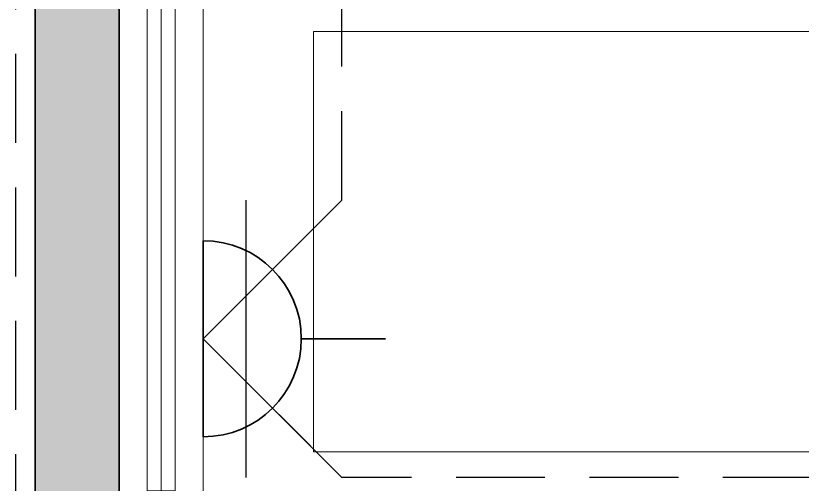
# Model space of a CAD drawing. Header units: inches. Extents: x -12418 to 57169, y -29325 to 19878.
# Drawn here: x 19363 to 20767, y -9266 to -8429 of the extents above; entities that cross this region are included whole.
import ezdxf
from ezdxf.enums import TextEntityAlignment as Align

# ---------------------------------------------------------------- set-up
doc = ezdxf.new("R2010")
doc.units = ezdxf.units.IN
doc.header["$LTSCALE"] = 25
doc.header["$MEASUREMENT"] = 0
doc.linetypes.add('DASHDOT', pattern=[25.4, 12.7, -6.35, 0, -6.35])
doc.linetypes.add('HIDDEN', pattern=[9.525, 6.35, -3.175])
doc.layers.get('0').update_dxf_attribs({"color": 8})
doc.layers.get('Defpoints').update_dxf_attribs({"color": 8})
for name, color, linetype, lineweight in [('00-Ground Floor$0$Aluminum', 251, 'Continuous', 5), ('00-Ground Floor$0$LOADING', 253, 'Continuous', 5), ('00-Ground Floor$0$Walls', 251, 'Continuous', 5), ('E-LITE-CLNG-CNDT', 6, 'DASHDOT', 35), ('E-LITE-EXIT-NUMB', 6, 'Continuous', 25), ('E-POWR-FLOR-CNDT', 6, 'HIDDEN', 25), ('E-POWR-WALL @ 100', 4, 'Continuous', 35), ('T-CABL-TRAY', 251, 'Continuous', 35)]:
    doc.layers.add(name, color=color, linetype=linetype, lineweight=lineweight)
doc.styles.add('DC_Simplex', font='SIMPLEX.shx', dxfattribs={"width": 0.7})

# ---------------------------------------------------------------- blocks, each defined once
blk = doc.blocks.new('00-Ground Floor$0$A$C37be4daf')
at = {"layer": '00-Ground Floor$0$Aluminum'}
for p, q in [((1416, 598.2), (216, 598.2)), ((241, 498.2), (241, 598.2)), ((291, 548.2), (291, 598.2)), ((1341, 548.2), (1341, 598.2)), ((1391, 498.2), (1391, 598.2)), ((291, 573.2), (1341, 573.2)), ((1391, 548.2), (241, 548.2)), ((1416, 498.2), (216, 498.2))]:
    blk.add_line(p, q, dxfattribs=at)
at = {"layer": '00-Ground Floor$0$Walls'}
for p, q in [((216, 498.2), (216, 598.2)), ((1416, 498.2), (1416, 598.2))]:
    blk.add_line(p, q, dxfattribs=at)
blk = doc.blocks.new('00-Ground Floor')
at = {"layer": '00-Ground Floor$0$LOADING', "elevation": 0}
blk.add_lwpolyline([(21394.7, -9207.4), (21394.7, -8457.4), (19894.7, -8457.4), (19894.7, -9207.4)], close=True, dxfattribs=at)
at = {"layer": '00-Ground Floor$0$Walls'}
for p, q in [((19597.7, -10157.4, 0), (19597.7, -7537.4, 0)), ((19697.7, -9957.4, 0), (19697.7, -7547.4, 0))]:
    blk.add_line(p, q, dxfattribs=at)
at = {"rotation": 90}
blk.add_blockref('00-Ground Floor$0$A$C37be4daf', (20196, -9568.4, 0), dxfattribs=at)
blk = doc.blocks.new('*U37')
blk.add_line((-1.75, 0), (-3.25, 0))
blk.add_lwpolyline([(0, 1.75, 1), (0, -1.75)], format="xyb", close=True)
at = {"layer": 'Defpoints'}
for p, q in [((-2.475, 2.475), (0, 0)), ((-0.758, -2.475), (-0.758, 2.475)), ((-2.475, -2.475), (0, 0))]:
    blk.add_line(p, q, dxfattribs=at)
at = {"layer": 'E-LITE-EXIT-NUMB', "style": 'DC_Simplex', "width": 0.7, "flags": 8}
blk.add_attdef('TYPE', text='', height=2, rotation=360, dxfattribs=at).set_placement((-2.682, 5.238), align=Align.RIGHT)
blk.add_attdef('CIRCUIT', (2.682, 5.238), '', height=2, rotation=360, dxfattribs=at)
blk = doc.blocks.new('*U82')
at = {"lineweight": 0}
h = blk.add_hatch(dxfattribs=at)
h.set_pattern_fill('HEX', color=253, scale=8, angle=180, style=0)
h.set_pattern_definition([(180, (-23193.732, -3e-10), (6e-13, -43.99409), [25.4, -50.8]), (300, (-23193.732, -3e-10), (38.1, 21.997045), [25.4, -50.8]), (240, (-23219.132, -3e-10), (38.1, -21.997045), [25.4, -50.8])])
h.paths.add_polyline_path([(-9746.9, 150), (-9746.9, 0), (0, 0), (0, 150)])
at = {"color": 0}
for p, q in [((0, 150), (-9746.9, 150)), ((0, 0), (-9746.9, 0))]:
    blk.add_line(p, q, dxfattribs=at)
blk = doc.blocks.new('A$C767e6835')
at = {"layer": 'T-CABL-TRAY', "linetype": 'Continuous', "rotation": 270}
blk.add_blockref('*U82', (-701.8, -8146.9), dxfattribs=at)

msp = doc.modelspace()

# ---------------------------------------------------------------- linework, layer by layer
at = {"layer": 'E-POWR-FLOR-CNDT', "elevation": 0}
for points in [[(19697.7, -11350.7), (19438, -11350.7, -0.414214), (19363, -11275.7), (19363, -3358, -0.360948), (19424.2, -3284.3), (19849.5, -3204.6)], [(20982.5, -9833.7), (20858.8, -9709.9), (20858.8, -9328.3, 0.414214), (20783.8, -9253.3), (19945.2, -9253.3), (19821.5, -9129.5)]]:
    msp.add_lwpolyline(points, format="xyb", dxfattribs=at)
msp.add_lwpolyline([(19821.5, -8882.1), (19945.2, -8758.3), (19945.2, -8002), (19822.7, -7879.5)], dxfattribs=at)

# ---------------------------------------------------------------- block references
at = {"layer": 'E-LITE-CLNG-CNDT'}
msp.add_blockref('00-Ground Floor', (0, 0), dxfattribs=at)
at = {"layer": 'E-POWR-FLOR-CNDT'}
msp.add_blockref('A$C767e6835', (20099.5, -2847.4, 0.4), dxfattribs=at)
at = {"layer": 'E-POWR-WALL @ 100', "xscale": 100, "yscale": 100, "zscale": 100, "rotation": 180}
msp.add_blockref('*U37', (19697.7, -9005.8, 0), dxfattribs=at)

doc.saveas('drawing.dxf')
